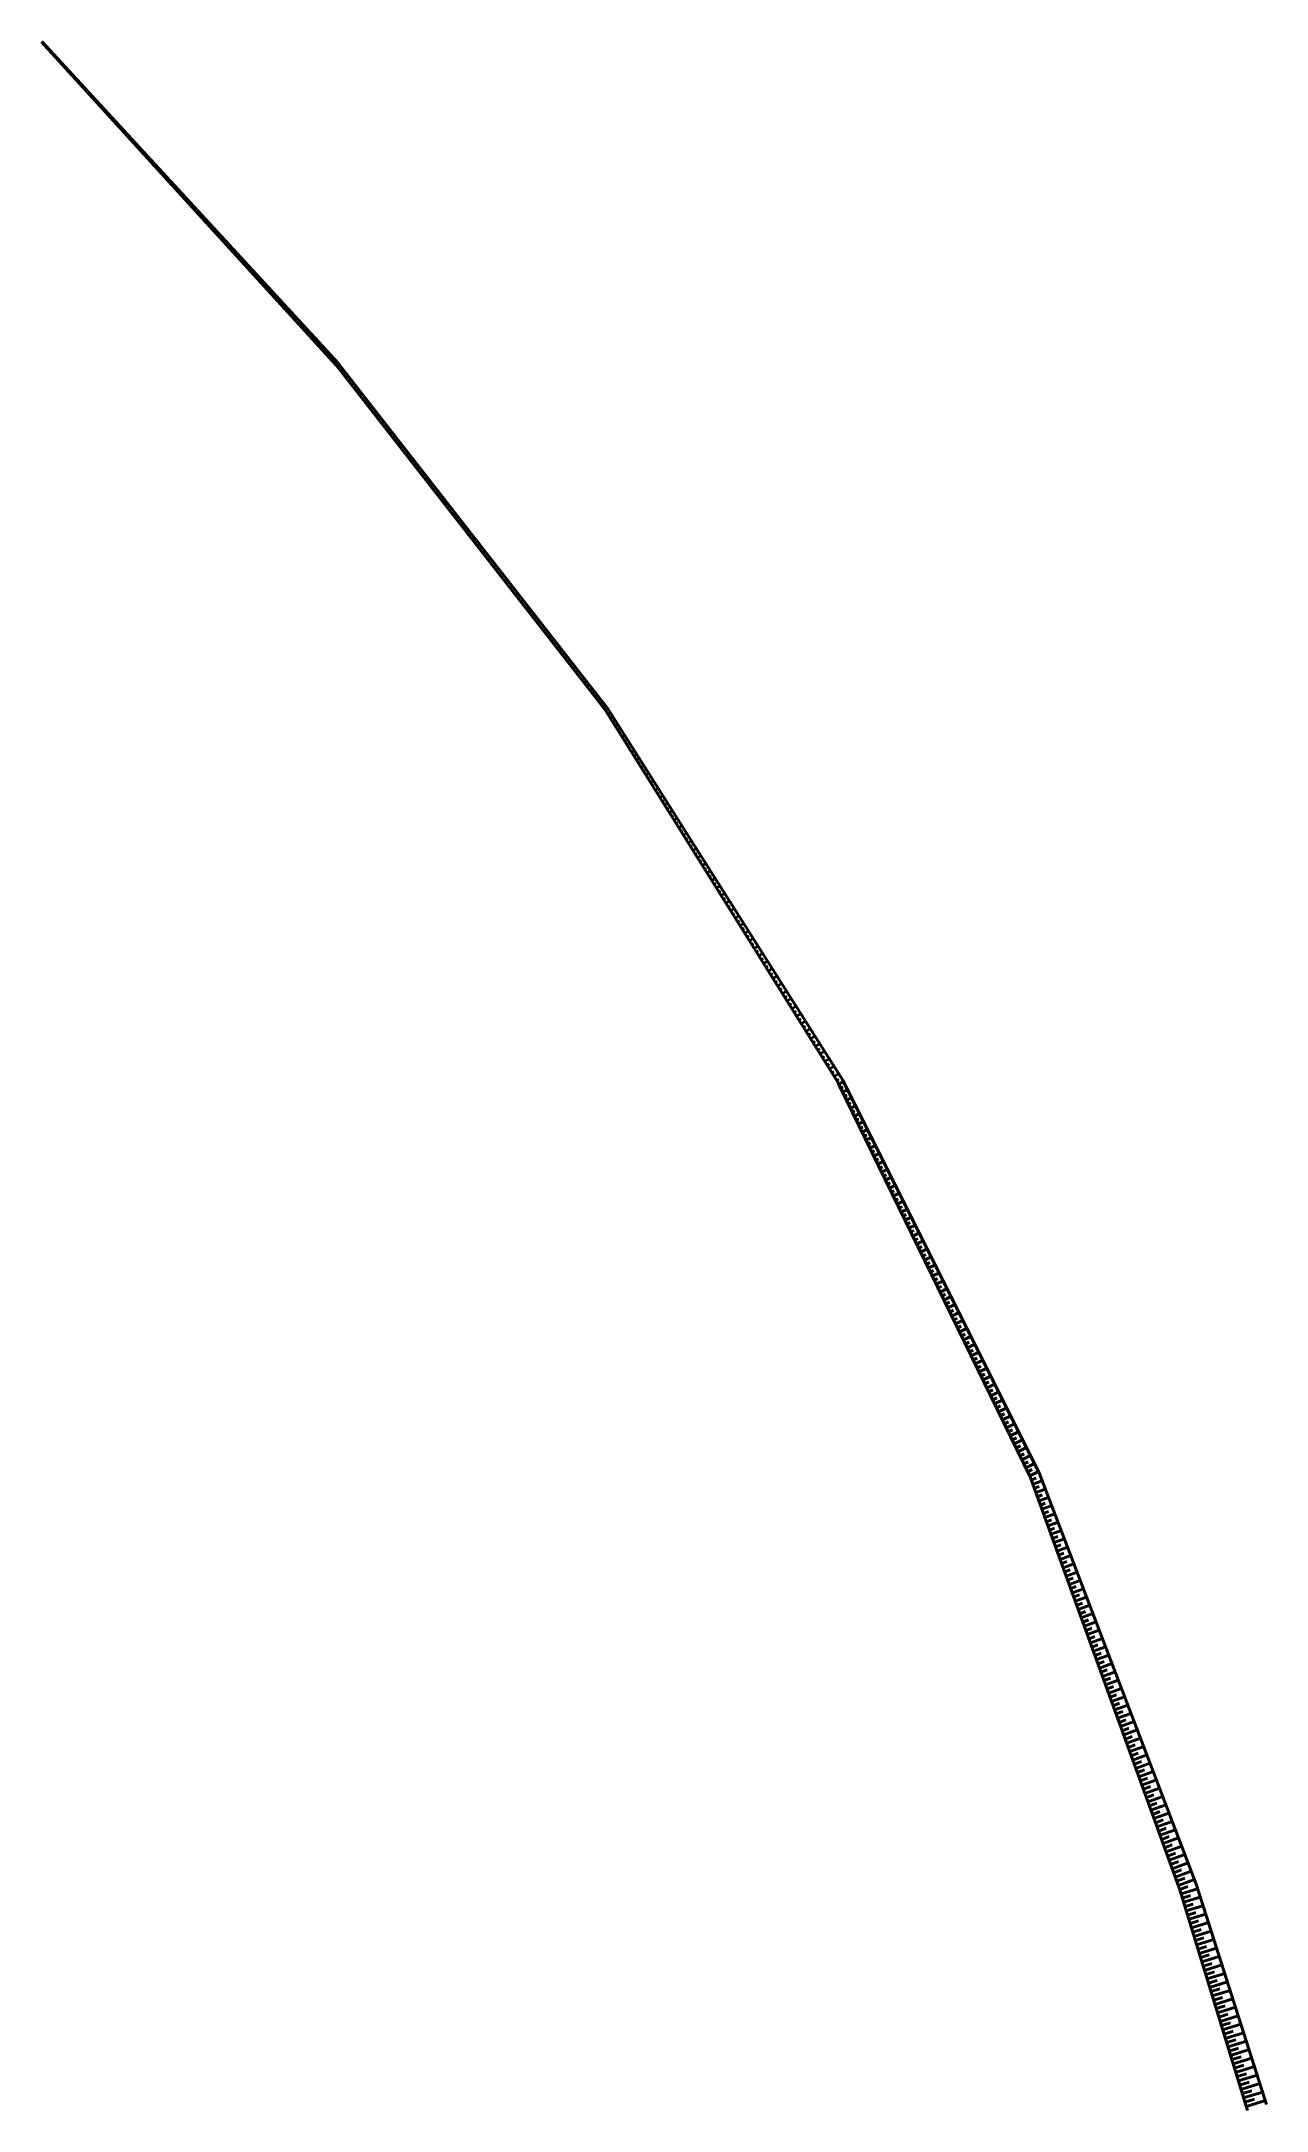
# Model space of a CAD drawing. Extents: x 12278 to 12553, y 7998 to 8463.
import ezdxf

# ---------------------------------------------------------------- set-up
doc = ezdxf.new("R2010")
doc.units = 0
doc.layers.add('откосы', color=5, linetype='Continuous', lineweight=40)

msp = doc.modelspace()

# ---------------------------------------------------------------- linework, layer by layer
at = {"layer": 'откосы', "color": 1}
for p, q in [((12278.68, 8462.1), (12278.62, 8462.04)), ((12279.43, 8461.43), (12279.29, 8461.3)), ((12280.03, 8460.63), (12279.96, 8460.56)), ((12280.78, 8459.96), (12280.63, 8459.82)), ((12281.38, 8459.16), (12281.31, 8459.09)), ((12282.13, 8458.49), (12281.98, 8458.35)), ((12282.73, 8457.68), (12282.65, 8457.61)), ((12283.49, 8457.02), (12283.33, 8456.87)), ((12284.08, 8456.21), (12284, 8456.13)), ((12284.84, 8455.55), (12284.67, 8455.4)), ((12285.43, 8454.74), (12285.35, 8454.66)), ((12286.19, 8454.08), (12286.02, 8453.92)), ((12286.78, 8453.26), (12286.69, 8453.18)), ((12287.55, 8452.61), (12287.37, 8452.44)), ((12288.13, 8451.79), (12288.04, 8451.7)), ((12288.9, 8451.14), (12288.71, 8450.97)), ((12289.48, 8450.32), (12289.39, 8450.23)), ((12290.25, 8449.67), (12290.06, 8449.49)), ((12290.83, 8448.84), (12290.73, 8448.75)), ((12291.61, 8448.2), (12291.4, 8448.01)), ((12292.18, 8447.37), (12292.08, 8447.27)), ((12292.96, 8446.73), (12292.75, 8446.54)), ((12293.53, 8445.9), (12293.42, 8445.8)), ((12294.31, 8445.26), (12294.1, 8445.06)), ((12294.88, 8444.42), (12294.77, 8444.32)), ((12295.67, 8443.79), (12295.44, 8443.58)), ((12296.23, 8442.95), (12296.12, 8442.85)), ((12297.02, 8442.32), (12296.79, 8442.11)), ((12297.58, 8441.48), (12297.46, 8441.37)), ((12298.37, 8440.85), (12298.14, 8440.63)), ((12298.93, 8440), (12298.81, 8439.89)), ((12299.73, 8439.38), (12299.48, 8439.15)), ((12300.28, 8438.53), (12300.15, 8438.42)), ((12301.08, 8437.91), (12300.83, 8437.68)), ((12301.63, 8437.06), (12301.5, 8436.94)), ((12302.43, 8436.44), (12302.17, 8436.2)), ((12302.98, 8435.58), (12302.85, 8435.46)), ((12303.79, 8434.97), (12303.52, 8434.72)), ((12304.33, 8434.11), (12304.19, 8433.99)), ((12305.14, 8433.5), (12304.87, 8433.25)), ((12305.68, 8432.64), (12305.54, 8432.51)), ((12306.49, 8432.03), (12306.21, 8431.77)), ((12307.03, 8431.16), (12306.89, 8431.03)), ((12307.85, 8430.56), (12307.56, 8430.3)), ((12308.38, 8429.69), (12308.23, 8429.56)), ((12309.2, 8429.09), (12308.91, 8428.82)), ((12309.73, 8428.22), (12309.58, 8428.08)), ((12310.55, 8427.62), (12310.25, 8427.34)), ((12311.08, 8426.74), (12310.92, 8426.6)), ((12311.91, 8426.15), (12311.6, 8425.87)), ((12312.43, 8425.27), (12312.27, 8425.13)), ((12313.26, 8424.68), (12312.94, 8424.39)), ((12313.78, 8423.8), (12313.62, 8423.65)), ((12314.61, 8423.21), (12314.29, 8422.91)), ((12315.13, 8422.32), (12314.96, 8422.17)), ((12315.97, 8421.74), (12315.64, 8421.44)), ((12316.48, 8420.85), (12316.31, 8420.7)), ((12317.32, 8420.27), (12316.98, 8419.96)), ((12317.83, 8419.38), (12317.66, 8419.22)), ((12318.67, 8418.8), (12318.33, 8418.48)), ((12319.18, 8417.9), (12319, 8417.75)), ((12320.03, 8417.33), (12319.68, 8417.01)), ((12320.53, 8416.43), (12320.35, 8416.27)), ((12321.38, 8415.86), (12321.02, 8415.53)), ((12321.88, 8414.96), (12321.69, 8414.79)), ((12322.73, 8414.39), (12322.37, 8414.05)), ((12323.23, 8413.48), (12323.04, 8413.32)), ((12324.09, 8412.92), (12323.71, 8412.58)), ((12324.58, 8412.01), (12324.39, 8411.84)), ((12325.44, 8411.45), (12325.06, 8411.1)), ((12325.92, 8410.54), (12325.73, 8410.36)), ((12326.79, 8409.98), (12326.41, 8409.62)), ((12327.27, 8409.06), (12327.08, 8408.89)), ((12328.15, 8408.51), (12327.75, 8408.15)), ((12328.62, 8407.59), (12328.43, 8407.41)), ((12329.5, 8407.04), (12329.1, 8406.67)), ((12329.97, 8406.12), (12329.77, 8405.93)), ((12330.85, 8405.57), (12330.45, 8405.2)), ((12331.32, 8404.64), (12331.12, 8404.46)), ((12332.21, 8404.1), (12331.79, 8403.72)), ((12332.67, 8403.17), (12332.46, 8402.98)), ((12333.56, 8402.63), (12333.14, 8402.24)), ((12334.02, 8401.7), (12333.81, 8401.5)), ((12334.91, 8401.16), (12334.48, 8400.77)), ((12335.37, 8400.23), (12335.16, 8400.03)), ((12336.27, 8399.69), (12335.83, 8399.29)), ((12336.72, 8398.75), (12336.5, 8398.55)), ((12337.62, 8398.22), (12337.18, 8397.81)), ((12338.07, 8397.28), (12337.85, 8397.07)), ((12338.97, 8396.75), (12338.52, 8396.34)), ((12339.42, 8395.81), (12339.2, 8395.6)), ((12340.33, 8395.28), (12339.87, 8394.86)), ((12340.77, 8394.33), (12340.54, 8394.12)), ((12341.68, 8393.81), (12341.22, 8393.38)), ((12342.12, 8392.86), (12341.89, 8392.65)), ((12343.03, 8392.34), (12342.56, 8391.91)), ((12343.47, 8391.39), (12343.23, 8391.17)), ((12344.39, 8390.87), (12343.91, 8390.43)), ((12344.8, 8389.86), (12344.54, 8389.66)), ((12345.67, 8389.27), (12345.16, 8388.87)), ((12346.03, 8388.29), (12345.77, 8388.09)), ((12346.9, 8387.7), (12346.39, 8387.3)), ((12347.26, 8386.71), (12347, 8386.51)), ((12348.13, 8386.12), (12347.62, 8385.72)), ((12348.49, 8385.14), (12348.23, 8384.94)), ((12349.36, 8384.55), (12348.85, 8384.15)), ((12349.72, 8383.56), (12349.46, 8383.36)), ((12350.59, 8382.97), (12350.07, 8382.57)), ((12350.95, 8381.99), (12350.69, 8381.78)), ((12351.82, 8381.4), (12351.3, 8381)), ((12352.18, 8380.41), (12351.92, 8380.21)), ((12353.05, 8379.82), (12352.53, 8379.42)), ((12353.4, 8378.83), (12353.15, 8378.63)), ((12354.28, 8378.25), (12353.76, 8377.85)), ((12354.63, 8377.26), (12354.38, 8377.06)), ((12355.51, 8376.67), (12354.99, 8376.27)), ((12355.86, 8375.68), (12355.6, 8375.48)), ((12356.74, 8375.1), (12356.22, 8374.69)), ((12357.09, 8374.11), (12356.83, 8373.91)), ((12357.97, 8373.52), (12357.45, 8373.12)), ((12358.32, 8372.53), (12358.06, 8372.33)), ((12359.19, 8371.95), (12358.68, 8371.54)), ((12359.55, 8370.96), (12359.29, 8370.76)), ((12360.42, 8370.37), (12359.91, 8369.97)), ((12360.78, 8369.38), (12360.52, 8369.18)), ((12361.65, 8368.8), (12361.13, 8368.39)), ((12362.01, 8367.81), (12361.75, 8367.61)), ((12362.88, 8367.22), (12362.36, 8366.82)), ((12363.24, 8366.23), (12362.98, 8366.03)), ((12364.11, 8365.65), (12363.59, 8365.24)), ((12364.47, 8364.66), (12364.21, 8364.45)), ((12365.34, 8364.07), (12364.82, 8363.67)), ((12365.7, 8363.08), (12365.44, 8362.88)), ((12366.57, 8362.5), (12366.05, 8362.09)), ((12366.93, 8361.51), (12366.66, 8361.3)), ((12367.8, 8360.92), (12367.28, 8360.52)), ((12368.15, 8359.93), (12367.89, 8359.73)), ((12369.03, 8359.35), (12368.51, 8358.94)), ((12369.38, 8358.36), (12369.12, 8358.15)), ((12370.26, 8357.77), (12369.74, 8357.37)), ((12370.61, 8356.78), (12370.35, 8356.58)), ((12371.49, 8356.2), (12370.97, 8355.79)), ((12371.84, 8355.21), (12371.58, 8355)), ((12372.72, 8354.62), (12372.2, 8354.21)), ((12373.07, 8353.63), (12372.81, 8353.43)), ((12373.95, 8353.05), (12373.42, 8352.64)), ((12374.3, 8352.06), (12374.04, 8351.85)), ((12375.18, 8351.47), (12374.65, 8351.06)), ((12375.53, 8350.48), (12375.27, 8350.28)), ((12376.41, 8349.9), (12375.88, 8349.49)), ((12376.76, 8348.9), (12376.5, 8348.7)), ((12377.64, 8348.32), (12377.11, 8347.91)), ((12377.99, 8347.33), (12377.73, 8347.12)), ((12378.87, 8346.75), (12378.34, 8346.34)), ((12379.22, 8345.75), (12378.95, 8345.55)), ((12380.09, 8345.17), (12379.57, 8344.76)), ((12380.45, 8344.18), (12380.18, 8343.97)), ((12381.32, 8343.6), (12380.8, 8343.19)), ((12381.68, 8342.6), (12381.41, 8342.4)), ((12382.55, 8342.02), (12382.03, 8341.61)), ((12382.9, 8341.03), (12382.64, 8340.82)), ((12383.78, 8340.45), (12383.26, 8340.04)), ((12384.13, 8339.45), (12383.87, 8339.25)), ((12385.01, 8338.87), (12384.48, 8338.46)), ((12385.36, 8337.88), (12385.1, 8337.67)), ((12386.24, 8337.3), (12385.71, 8336.88)), ((12386.59, 8336.3), (12386.33, 8336.1)), ((12387.47, 8335.72), (12386.94, 8335.31)), ((12387.82, 8334.73), (12387.56, 8334.52)), ((12388.7, 8334.15), (12388.17, 8333.73)), ((12389.05, 8333.15), (12388.79, 8332.95)), ((12389.93, 8332.57), (12389.4, 8332.16)), ((12390.28, 8331.58), (12390.02, 8331.37)), ((12391.16, 8331), (12390.63, 8330.58)), ((12391.51, 8330), (12391.24, 8329.8)), ((12392.39, 8329.42), (12391.86, 8329.01)), ((12392.74, 8328.43), (12392.47, 8328.22)), ((12393.62, 8327.85), (12393.09, 8327.43)), ((12393.97, 8326.85), (12393.7, 8326.64)), ((12394.85, 8326.27), (12394.32, 8325.86)), ((12395.2, 8325.28), (12394.93, 8325.07)), ((12396.08, 8324.7), (12395.55, 8324.28)), ((12396.43, 8323.7), (12396.16, 8323.49)), ((12397.31, 8323.12), (12396.77, 8322.71)), ((12397.66, 8322.13), (12397.39, 8321.92)), ((12398.54, 8321.55), (12398, 8321.13)), ((12398.88, 8320.55), (12398.62, 8320.34)), ((12399.77, 8319.97), (12399.23, 8319.55)), ((12400.11, 8318.98), (12399.85, 8318.77)), ((12400.99, 8318.4), (12400.46, 8317.98)), ((12401.34, 8317.4), (12401.08, 8317.19)), ((12402.22, 8316.82), (12401.69, 8316.4)), ((12402.57, 8315.82), (12402.3, 8315.62)), ((12403.45, 8315.25), (12402.92, 8314.83)), ((12403.8, 8314.25), (12403.53, 8314.04)), ((12404.68, 8313.67), (12404.15, 8313.25)), ((12405.03, 8312.63), (12404.74, 8312.45)), ((12405.85, 8311.97), (12405.27, 8311.6)), ((12406.09, 8310.94), (12405.8, 8310.75)), ((12406.92, 8310.28), (12406.33, 8309.91)), ((12407.15, 8309.25), (12406.86, 8309.06)), ((12407.99, 8308.59), (12407.39, 8308.21)), ((12408.22, 8307.55), (12407.91, 8307.37)), ((12409.05, 8306.9), (12408.44, 8306.52)), ((12409.28, 8305.86), (12408.97, 8305.67)), ((12410.12, 8305.21), (12409.5, 8304.82)), ((12410.34, 8304.17), (12410.03, 8303.98)), ((12411.19, 8303.52), (12410.56, 8303.13)), ((12411.41, 8302.48), (12411.09, 8302.28)), ((12412.26, 8301.83), (12411.62, 8301.43)), ((12412.47, 8300.79), (12412.15, 8300.59)), ((12413.32, 8300.14), (12412.68, 8299.74)), ((12413.53, 8299.09), (12413.21, 8298.89)), ((12414.39, 8298.45), (12413.74, 8298.04)), ((12414.59, 8297.4), (12414.26, 8297.2)), ((12415.46, 8296.76), (12414.79, 8296.35)), ((12415.66, 8295.71), (12415.32, 8295.5)), ((12416.52, 8295.07), (12415.85, 8294.65)), ((12416.72, 8294.02), (12416.38, 8293.81)), ((12417.59, 8293.39), (12416.91, 8292.96)), ((12417.78, 8292.33), (12417.44, 8292.11)), ((12418.66, 8291.7), (12417.97, 8291.26)), ((12418.85, 8290.63), (12418.5, 8290.42)), ((12419.73, 8290.01), (12419.03, 8289.57)), ((12419.91, 8288.94), (12419.56, 8288.72)), ((12420.79, 8288.32), (12420.08, 8287.87)), ((12420.97, 8287.25), (12420.61, 8287.03)), ((12421.86, 8286.63), (12421.14, 8286.18)), ((12422.03, 8285.56), (12421.67, 8285.33)), ((12422.93, 8284.94), (12422.2, 8284.49)), ((12423.1, 8283.87), (12422.73, 8283.64)), ((12424, 8283.25), (12423.26, 8282.79)), ((12424.16, 8282.17), (12423.79, 8281.94)), ((12425.06, 8281.56), (12424.32, 8281.1)), ((12425.22, 8280.48), (12424.85, 8280.25)), ((12426.13, 8279.87), (12425.38, 8279.4)), ((12426.28, 8278.79), (12425.91, 8278.55)), ((12427.2, 8278.18), (12426.43, 8277.71)), ((12427.35, 8277.1), (12426.96, 8276.86)), ((12428.27, 8276.49), (12427.49, 8276.01)), ((12428.41, 8275.41), (12428.02, 8275.16)), ((12429.33, 8274.8), (12428.55, 8274.32)), ((12429.47, 8273.71), (12429.08, 8273.47)), ((12430.4, 8273.12), (12429.61, 8272.62)), ((12430.54, 8272.02), (12430.14, 8271.77)), ((12431.47, 8271.43), (12430.67, 8270.93)), ((12431.6, 8270.33), (12431.2, 8270.08)), ((12432.53, 8269.74), (12431.73, 8269.23)), ((12432.66, 8268.64), (12432.25, 8268.38)), ((12433.6, 8268.05), (12432.78, 8267.54)), ((12433.72, 8266.95), (12433.31, 8266.69)), ((12434.67, 8266.36), (12433.84, 8265.84)), ((12434.79, 8265.25), (12434.37, 8264.99)), ((12435.74, 8264.67), (12434.9, 8264.15)), ((12435.85, 8263.56), (12435.43, 8263.3)), ((12436.8, 8262.98), (12435.96, 8262.45)), ((12436.91, 8261.87), (12436.49, 8261.61)), ((12437.87, 8261.29), (12437.02, 8260.76)), ((12437.98, 8260.18), (12437.55, 8259.91)), ((12438.94, 8259.6), (12438.08, 8259.06)), ((12439.04, 8258.49), (12438.6, 8258.22)), ((12440.01, 8257.91), (12439.13, 8257.37)), ((12440.1, 8256.79), (12439.66, 8256.52)), ((12441.07, 8256.22), (12440.19, 8255.67)), ((12441.16, 8255.1), (12440.72, 8254.83)), ((12442.14, 8254.53), (12441.25, 8253.98)), ((12442.23, 8253.41), (12441.78, 8253.13)), ((12443.21, 8252.85), (12442.31, 8252.28)), ((12443.29, 8251.72), (12442.84, 8251.44)), ((12444.28, 8251.16), (12443.37, 8250.59)), ((12444.35, 8250.03), (12443.9, 8249.74)), ((12445.34, 8249.47), (12444.42, 8248.89)), ((12445.42, 8248.33), (12444.95, 8248.05)), ((12446.41, 8247.78), (12445.48, 8247.2)), ((12446.48, 8246.64), (12446.01, 8246.35)), ((12447.48, 8246.09), (12446.54, 8245.5)), ((12447.54, 8244.95), (12447.07, 8244.66)), ((12448.55, 8244.4), (12447.6, 8243.81)), ((12448.6, 8243.26), (12448.13, 8242.96)), ((12449.61, 8242.71), (12448.66, 8242.11)), ((12449.67, 8241.57), (12449.19, 8241.27)), ((12450.68, 8241.02), (12449.72, 8240.42)), ((12450.73, 8239.87), (12450.25, 8239.57)), ((12451.75, 8239.33), (12450.77, 8238.73)), ((12451.79, 8238.18), (12451.3, 8237.88)), ((12452.81, 8237.64), (12451.83, 8237.03)), ((12452.85, 8236.49), (12452.36, 8236.18)), ((12453.88, 8235.95), (12452.89, 8235.34)), ((12453.92, 8234.8), (12453.42, 8234.49)), ((12454.95, 8234.27), (12453.95, 8233.64)), ((12454.98, 8233.11), (12454.48, 8232.79)), ((12456.02, 8232.58), (12455.01, 8231.95)), ((12456.04, 8231.41), (12455.54, 8231.1)), ((12457.08, 8230.89), (12456.07, 8230.25)), ((12457.11, 8229.72), (12456.59, 8229.4)), ((12458.18, 8229.07), (12457.09, 8228.54))]:
    msp.add_line(p, q, dxfattribs=at)
at = {"layer": 'откосы', "color": 30}
for p, q in [((12458.08, 8227.91), (12457.53, 8227.64)), ((12459.08, 8227.28), (12457.97, 8226.74)), ((12458.97, 8226.12), (12458.41, 8225.85)), ((12459.97, 8225.5), (12458.85, 8224.95)), ((12459.85, 8224.33), (12459.28, 8224.05)), ((12460.87, 8223.71), (12459.72, 8223.15)), ((12460.74, 8222.54), (12460.16, 8222.25)), ((12461.76, 8221.92), (12460.6, 8221.36)), ((12461.62, 8220.74), (12461.04, 8220.46)), ((12462.65, 8220.14), (12461.47, 8219.56)), ((12462.51, 8218.95), (12461.91, 8218.66)), ((12463.55, 8218.35), (12462.35, 8217.77)), ((12463.39, 8217.16), (12462.79, 8216.87)), ((12464.44, 8216.56), (12463.23, 8215.97)), ((12464.28, 8215.37), (12463.66, 8215.07)), ((12465.34, 8214.78), (12464.1, 8214.17)), ((12465.16, 8213.58), (12464.54, 8213.28)), ((12466.23, 8212.99), (12464.98, 8212.38)), ((12466.05, 8211.79), (12465.42, 8211.48)), ((12467.13, 8211.2), (12465.85, 8210.58)), ((12466.93, 8210), (12466.29, 8209.68)), ((12468.02, 8209.42), (12466.73, 8208.79)), ((12467.82, 8208.21), (12467.17, 8207.89)), ((12468.92, 8207.63), (12467.61, 8206.99)), ((12468.7, 8206.41), (12468.05, 8206.09)), ((12469.81, 8205.84), (12468.48, 8205.19)), ((12469.59, 8204.62), (12468.92, 8204.3)), ((12470.71, 8204.06), (12469.36, 8203.4)), ((12470.48, 8202.83), (12469.8, 8202.5)), ((12471.6, 8202.27), (12470.24, 8201.6)), ((12471.36, 8201.04), (12470.67, 8200.71)), ((12472.49, 8200.48), (12471.11, 8199.81)), ((12472.25, 8199.25), (12471.55, 8198.91)), ((12473.39, 8198.7), (12471.99, 8198.01)), ((12473.13, 8197.46), (12472.43, 8197.11)), ((12474.28, 8196.91), (12472.86, 8196.22)), ((12474.02, 8195.67), (12473.3, 8195.32)), ((12475.18, 8195.12), (12473.74, 8194.42)), ((12474.9, 8193.88), (12474.18, 8193.52)), ((12476.07, 8193.34), (12474.62, 8192.62)), ((12475.79, 8192.08), (12475.05, 8191.73)), ((12476.97, 8191.55), (12475.49, 8190.83)), ((12476.67, 8190.29), (12475.93, 8189.93)), ((12477.86, 8189.76), (12476.37, 8189.03)), ((12477.56, 8188.5), (12476.81, 8188.14)), ((12478.76, 8187.97), (12477.24, 8187.24)), ((12478.44, 8186.71), (12477.68, 8186.34)), ((12479.65, 8186.19), (12478.12, 8185.44)), ((12479.33, 8184.92), (12478.56, 8184.54)), ((12480.55, 8184.4), (12479, 8183.65)), ((12480.21, 8183.13), (12479.43, 8182.75)), ((12481.44, 8182.61), (12479.87, 8181.85)), ((12481.1, 8181.34), (12480.31, 8180.95)), ((12482.33, 8180.83), (12480.75, 8180.05)), ((12481.98, 8179.55), (12481.19, 8179.16)), ((12483.23, 8179.04), (12481.62, 8178.26)), ((12482.87, 8177.75), (12482.06, 8177.36)), ((12484.12, 8177.25), (12482.5, 8176.46)), ((12483.75, 8175.96), (12482.94, 8175.56)), ((12485.02, 8175.47), (12483.38, 8174.67)), ((12484.64, 8174.17), (12483.82, 8173.77)), ((12485.91, 8173.68), (12484.25, 8172.87)), ((12485.53, 8172.38), (12484.69, 8171.97)), ((12486.81, 8171.89), (12485.13, 8171.08)), ((12486.41, 8170.59), (12485.57, 8170.18)), ((12487.7, 8170.11), (12486.01, 8169.28)), ((12487.3, 8168.8), (12486.44, 8168.38)), ((12488.6, 8168.32), (12486.88, 8167.48)), ((12488.18, 8167.01), (12487.32, 8166.59)), ((12489.49, 8166.53), (12487.76, 8165.69)), ((12489.07, 8165.22), (12488.2, 8164.79)), ((12490.38, 8164.75), (12488.63, 8163.89)), ((12489.95, 8163.42), (12489.07, 8162.99)), ((12491.28, 8162.96), (12489.51, 8162.1)), ((12490.84, 8161.63), (12489.95, 8161.2)), ((12492.17, 8161.17), (12490.39, 8160.3)), ((12491.72, 8159.84), (12490.82, 8159.4)), ((12493.07, 8159.39), (12491.26, 8158.51)), ((12492.61, 8158.05), (12491.7, 8157.61)), ((12493.96, 8157.6), (12492.14, 8156.71)), ((12493.49, 8156.26), (12492.58, 8155.81)), ((12494.86, 8155.81), (12493.01, 8154.91)), ((12494.38, 8154.47), (12493.45, 8154.02)), ((12495.75, 8154.03), (12493.89, 8153.12)), ((12495.26, 8152.68), (12494.33, 8152.22)), ((12496.65, 8152.24), (12494.77, 8151.32)), ((12496.15, 8150.88), (12495.2, 8150.42)), ((12497.54, 8150.45), (12495.64, 8149.53)), ((12497.03, 8149.09), (12496.08, 8148.63)), ((12498.44, 8148.67), (12496.52, 8147.73)), ((12497.92, 8147.3), (12496.96, 8146.83)), ((12499.33, 8146.88), (12497.39, 8145.93)), ((12498.8, 8145.51), (12497.83, 8145.04)), ((12500.22, 8145.09), (12498.27, 8144.14)), ((12499.69, 8143.72), (12498.71, 8143.24)), ((12501.12, 8143.31), (12499.15, 8142.34)), ((12500.58, 8141.93), (12499.58, 8141.45)), ((12502.01, 8141.52), (12500.02, 8140.55)), ((12501.44, 8140), (12500.39, 8139.62)), ((12502.84, 8139.44), (12500.73, 8138.68)), ((12502.13, 8138.13), (12501.07, 8137.74)), ((12503.55, 8137.58), (12501.41, 8136.8)), ((12502.83, 8136.25), (12501.75, 8135.86)), ((12504.27, 8135.71), (12502.09, 8134.92)), ((12503.53, 8134.38), (12502.43, 8133.98)), ((12504.98, 8133.84), (12502.77, 8133.04)), ((12504.22, 8132.51), (12503.11, 8132.1)), ((12505.69, 8131.98), (12503.45, 8131.17)), ((12504.92, 8130.63), (12503.79, 8130.23)), ((12506.4, 8130.11), (12504.13, 8129.29)), ((12505.61, 8128.76), (12504.47, 8128.35)), ((12507.11, 8128.24), (12504.81, 8127.41)), ((12506.31, 8126.89), (12505.15, 8126.47)), ((12507.83, 8126.37), (12505.49, 8125.53)), ((12507.01, 8125.02), (12505.83, 8124.59)), ((12508.54, 8124.51), (12506.17, 8123.65)), ((12507.7, 8123.14), (12506.51, 8122.71)), ((12509.25, 8122.64), (12506.85, 8121.77)), ((12508.4, 8121.27), (12507.19, 8120.83)), ((12509.96, 8120.77), (12507.53, 8119.89)), ((12509.1, 8119.4), (12507.87, 8118.95)), ((12510.67, 8118.91), (12508.21, 8118.01)), ((12509.79, 8117.52), (12508.55, 8117.07)), ((12511.39, 8117.04), (12508.89, 8116.14)), ((12510.49, 8115.65), (12509.23, 8115.2)), ((12512.1, 8115.17), (12509.57, 8114.26)), ((12511.18, 8113.78), (12509.91, 8113.32)), ((12512.81, 8113.3), (12510.25, 8112.38)), ((12511.88, 8111.9), (12510.59, 8111.44)), ((12513.52, 8111.44), (12510.93, 8110.5)), ((12512.58, 8110.03), (12511.27, 8109.56)), ((12514.24, 8109.57), (12511.61, 8108.62)), ((12513.27, 8108.16), (12511.95, 8107.68)), ((12514.95, 8107.7), (12512.29, 8106.74)), ((12513.97, 8106.29), (12512.63, 8105.8)), ((12515.66, 8105.84), (12512.97, 8104.86)), ((12514.66, 8104.41), (12513.31, 8103.92)), ((12516.37, 8103.97), (12513.65, 8102.98)), ((12515.36, 8102.54), (12513.99, 8102.04)), ((12517.08, 8102.1), (12514.33, 8101.11)), ((12516.06, 8100.67), (12514.67, 8100.17)), ((12517.8, 8100.23), (12515.01, 8099.23)), ((12516.75, 8098.79), (12515.35, 8098.29)), ((12518.51, 8098.37), (12515.7, 8097.35)), ((12517.45, 8096.92), (12516.04, 8096.41)), ((12519.22, 8096.5), (12516.38, 8095.47)), ((12518.15, 8095.05), (12516.72, 8094.53)), ((12519.93, 8094.63), (12517.06, 8093.59)), ((12518.84, 8093.17), (12517.4, 8092.65)), ((12520.64, 8092.76), (12517.74, 8091.71)), ((12519.54, 8091.3), (12518.08, 8090.77)), ((12521.36, 8090.9), (12518.42, 8089.83)), ((12520.23, 8089.43), (12518.76, 8088.89)), ((12522.07, 8089.03), (12519.1, 8087.95)), ((12520.93, 8087.56), (12519.44, 8087.02)), ((12522.78, 8087.16), (12519.78, 8086.08)), ((12521.63, 8085.68), (12520.12, 8085.14)), ((12523.49, 8085.3), (12520.46, 8084.2)), ((12522.32, 8083.81), (12520.8, 8083.26)), ((12524.2, 8083.43), (12521.14, 8082.32)), ((12523.02, 8081.94), (12521.48, 8081.38)), ((12524.92, 8081.56), (12521.82, 8080.44)), ((12523.71, 8080.06), (12522.16, 8079.5)), ((12525.63, 8079.69), (12522.5, 8078.56)), ((12524.41, 8078.19), (12522.84, 8077.62)), ((12526.34, 8077.83), (12523.18, 8076.68)), ((12525.11, 8076.32), (12523.52, 8075.74)), ((12527.05, 8075.96), (12523.86, 8074.8)), ((12525.8, 8074.45), (12524.2, 8073.86)), ((12527.76, 8074.09), (12524.54, 8072.92)), ((12526.5, 8072.57), (12524.88, 8071.99)), ((12528.48, 8072.23), (12525.22, 8071.05)), ((12527.2, 8070.7), (12525.56, 8070.11)), ((12529.19, 8070.36), (12525.9, 8069.17)), ((12527.89, 8068.83), (12526.24, 8068.23)), ((12529.9, 8068.49), (12526.58, 8067.29)), ((12528.59, 8066.95), (12526.92, 8066.35)), ((12530.61, 8066.62), (12527.26, 8065.41)), ((12529.28, 8065.08), (12527.6, 8064.47)), ((12531.32, 8064.76), (12527.94, 8063.53)), ((12529.98, 8063.21), (12528.28, 8062.59)), ((12532.04, 8062.89), (12528.62, 8061.65)), ((12530.68, 8061.33), (12528.96, 8060.71)), ((12532.75, 8061.02), (12529.3, 8059.77)), ((12531.37, 8059.46), (12529.64, 8058.83)), ((12533.46, 8059.16), (12529.98, 8057.9)), ((12532.07, 8057.59), (12530.32, 8056.96)), ((12534.17, 8057.29), (12530.66, 8056.02)), ((12532.76, 8055.72), (12531, 8055.08)), ((12534.89, 8055.42), (12531.34, 8054.14)), ((12533.46, 8053.84), (12531.68, 8053.2)), ((12535.6, 8053.55), (12532.02, 8052.26)), ((12534.16, 8051.97), (12532.36, 8051.32)), ((12536.31, 8051.69), (12532.7, 8050.38)), ((12534.85, 8050.1), (12533.04, 8049.44)), ((12537.02, 8049.82), (12533.38, 8048.5)), ((12535.55, 8048.22), (12533.72, 8047.56)), ((12537.75, 8047.75), (12534.02, 8046.61)), ((12536.18, 8046.23), (12534.31, 8045.65)), ((12538.36, 8045.85), (12534.6, 8044.7)), ((12536.78, 8044.32), (12534.89, 8043.74)), ((12538.96, 8043.94), (12535.19, 8042.79)), ((12537.37, 8042.41), (12535.48, 8041.83)), ((12539.57, 8042.04), (12535.77, 8040.88)), ((12537.97, 8040.5), (12536.06, 8039.92)), ((12540.18, 8040.14), (12536.36, 8038.97)), ((12538.57, 8038.6), (12536.65, 8038.01)), ((12540.79, 8038.23), (12536.94, 8037.05)), ((12539.16, 8036.69), (12537.23, 8036.1)), ((12541.4, 8036.33), (12537.52, 8035.14)), ((12539.76, 8034.78), (12537.82, 8034.19)), ((12542.01, 8034.43), (12538.11, 8033.23)), ((12540.36, 8032.88), (12538.4, 8032.28)), ((12542.62, 8032.52), (12538.69, 8031.32)), ((12540.95, 8030.97), (12538.99, 8030.37)), ((12543.23, 8030.62), (12539.28, 8029.41)), ((12541.55, 8029.06), (12539.57, 8028.46)), ((12543.84, 8028.72), (12539.86, 8027.5)), ((12542.15, 8027.16), (12540.16, 8026.55)), ((12544.44, 8026.81), (12540.45, 8025.59)), ((12542.74, 8025.25), (12540.74, 8024.64)), ((12545.05, 8024.91), (12541.03, 8023.68)), ((12543.34, 8023.34), (12541.33, 8022.73)), ((12545.66, 8023.01), (12541.62, 8021.77)), ((12543.94, 8021.44), (12541.91, 8020.81)), ((12546.27, 8021.1), (12542.2, 8019.86)), ((12544.54, 8019.53), (12542.5, 8018.9)), ((12546.88, 8019.2), (12542.79, 8017.95)), ((12545.13, 8017.62), (12543.08, 8016.99)), ((12547.49, 8017.3), (12543.37, 8016.04)), ((12545.73, 8015.71), (12543.67, 8015.08)), ((12548.1, 8015.39), (12543.96, 8014.13)), ((12546.33, 8013.81), (12544.25, 8013.17)), ((12548.71, 8013.49), (12544.54, 8012.22)), ((12546.92, 8011.9), (12544.83, 8011.26)), ((12549.31, 8011.59), (12545.13, 8010.31)), ((12547.52, 8009.99), (12545.42, 8009.35)), ((12549.92, 8009.68), (12545.71, 8008.4)), ((12548.12, 8008.09), (12546, 8007.44)), ((12550.53, 8007.78), (12546.3, 8006.49)), ((12548.71, 8006.18), (12546.59, 8005.53)), ((12551.14, 8005.88), (12546.88, 8004.57)), ((12549.31, 8004.27), (12547.17, 8003.62)), ((12551.75, 8003.98), (12547.47, 8002.66)), ((12549.91, 8002.37), (12547.76, 8001.71)), ((12552.36, 8002.07), (12548.05, 8000.75)), ((12550.5, 8000.46), (12548.34, 7999.8)), ((12552.97, 8000.17), (12548.64, 7998.84))]:
    msp.add_line(p, q, dxfattribs=at)
at = {"layer": 'откосы', "color": 1}
for points in [[(12277.94, 8462.78), (12344.16, 8390.16), (12404.6, 8312.68), (12456.95, 8228.84), (12457.19, 8228.34)], [(12458.25, 8228.93), (12458, 8229.44), (12405.16, 8313.06), (12344.65, 8390.58), (12278.07, 8462.91)]]:
    msp.add_lwpolyline(points, dxfattribs=at)
at = {"layer": 'откосы', "color": 30}
for points in [[(12457.19, 8228.34), (12500.14, 8140.31), (12533.74, 8047.52), (12548.93, 7997.89)], [(12553.26, 7999.27), (12537.42, 8048.78), (12502.17, 8141.2), (12458.25, 8228.93)]]:
    msp.add_lwpolyline(points, dxfattribs=at)

doc.saveas('drawing.dxf')
